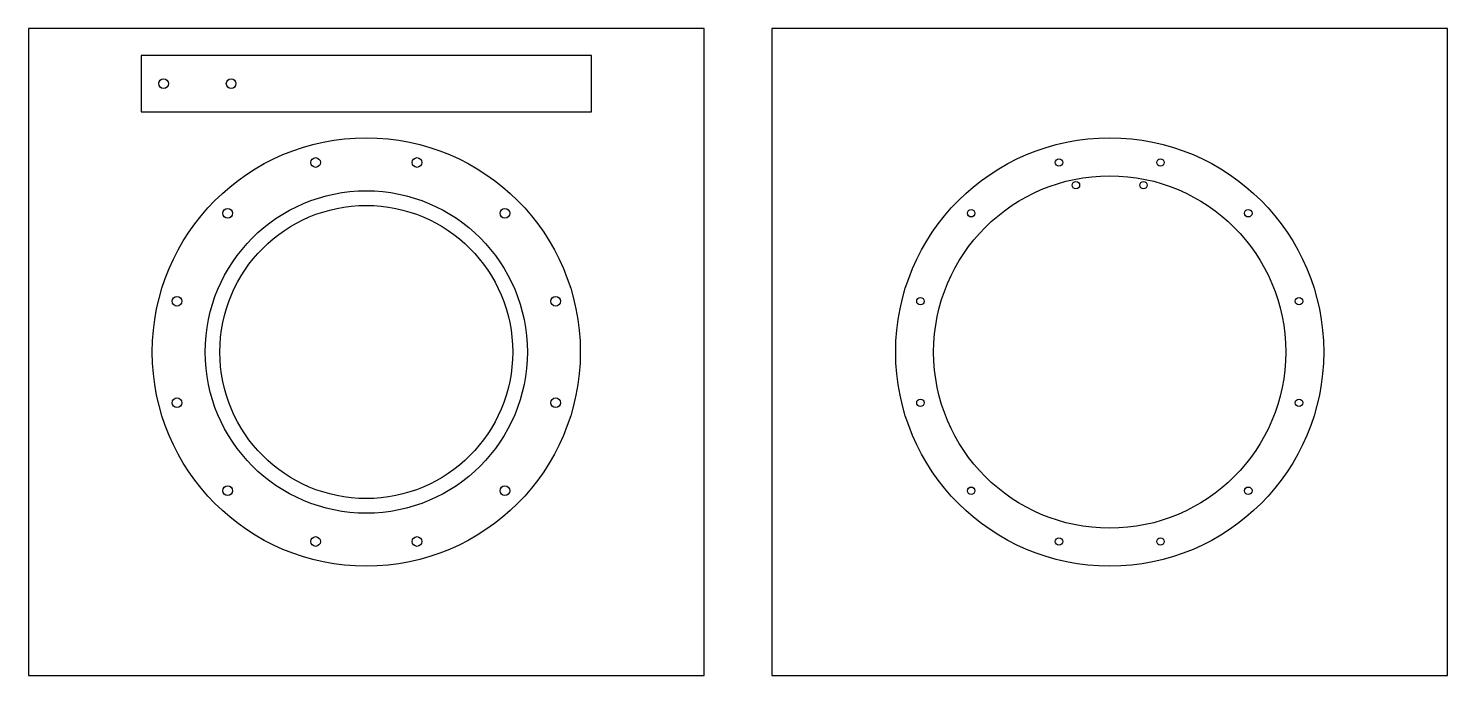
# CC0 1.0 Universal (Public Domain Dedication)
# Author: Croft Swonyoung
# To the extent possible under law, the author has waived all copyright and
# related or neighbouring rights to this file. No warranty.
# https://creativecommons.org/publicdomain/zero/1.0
# Model space of a CAD drawing. Extents: x 0 to 630, y 0 to 287.
import ezdxf

# ---------------------------------------------------------------- set-up
doc = ezdxf.new("R2010")
doc.units = 0
for name, color, linetype in [('CUT', 5, 'CONTINUOUS'), ('DRILL', 2, 'CONTINUOUS'), ('GROOVE', 1, 'CONTINUOUS'), ('POCKET', 3, 'CONTINUOUS'), ('SHEET', 8, 'CONTINUOUS'), ('WINDOW', 4, 'CONTINUOUS')]:
    doc.layers.add(name, color=color, linetype=linetype)

msp = doc.modelspace()

# ---------------------------------------------------------------- linework, layer by layer
at = {"layer": 'CUT'}
for p, q in [((250, 275), (50, 275)), ((50, 275), (50, 250)), ((250, 250), (250, 275)), ((50, 250), (250, 250))]:
    msp.add_line(p, q, dxfattribs=at)
for centre in [(150, 143.5), (480, 143.5)]:
    msp.add_circle(centre, 95, dxfattribs=at)
at = {"layer": 'DRILL'}
for centre, radius in [((60, 262.5), 2.15), ((90, 262.5), 2.15), ((127.4827, 227.5355), 2.15), ((172.5173, 227.5355), 2.15), ((457.4827, 227.5355), 1.65), ((502.5173, 227.5355), 1.65), ((465, 217.5), 1.65), ((495, 217.5), 1.65), ((88.4817, 205.0183), 2.15), ((211.5183, 205.0183), 2.15), ((418.4817, 205.0183), 1.65), ((541.5183, 205.0183), 1.65), ((65.9645, 166.0173), 2.15), ((234.0355, 166.0173), 2.15), ((395.9645, 166.0173), 1.65), ((564.0355, 166.0173), 1.65), ((65.9645, 120.9827), 2.15), ((234.0355, 120.9827), 2.15), ((395.9645, 120.9827), 1.65), ((564.0355, 120.9827), 1.65), ((88.4817, 81.9817), 2.15), ((211.5183, 81.9817), 2.15), ((418.4817, 81.9817), 1.65), ((541.5183, 81.9817), 1.65), ((127.4827, 59.4645), 2.15), ((172.5173, 59.4645), 2.15), ((457.4827, 59.4645), 1.65), ((502.5173, 59.4645), 1.65)]:
    msp.add_circle(centre, radius, dxfattribs=at)
at = {"layer": 'GROOVE'}
msp.add_circle((150, 143.5), 71.5, dxfattribs=at)
at = {"layer": 'POCKET'}
msp.add_circle((480, 143.5), 78.15, dxfattribs=at)
at = {"layer": 'SHEET'}
for p, q in [((300, 287), (0, 287)), ((0, 287), (0, 0)), ((300, 0), (300, 287)), ((630, 287), (330, 287)), ((330, 287), (330, 0)), ((630, 0), (630, 287)), ((0, 0), (300, 0)), ((330, 0), (630, 0))]:
    msp.add_line(p, q, dxfattribs=at)
at = {"layer": 'WINDOW'}
msp.add_circle((150, 143.5), 65, dxfattribs=at)

doc.saveas('drawing.dxf')
